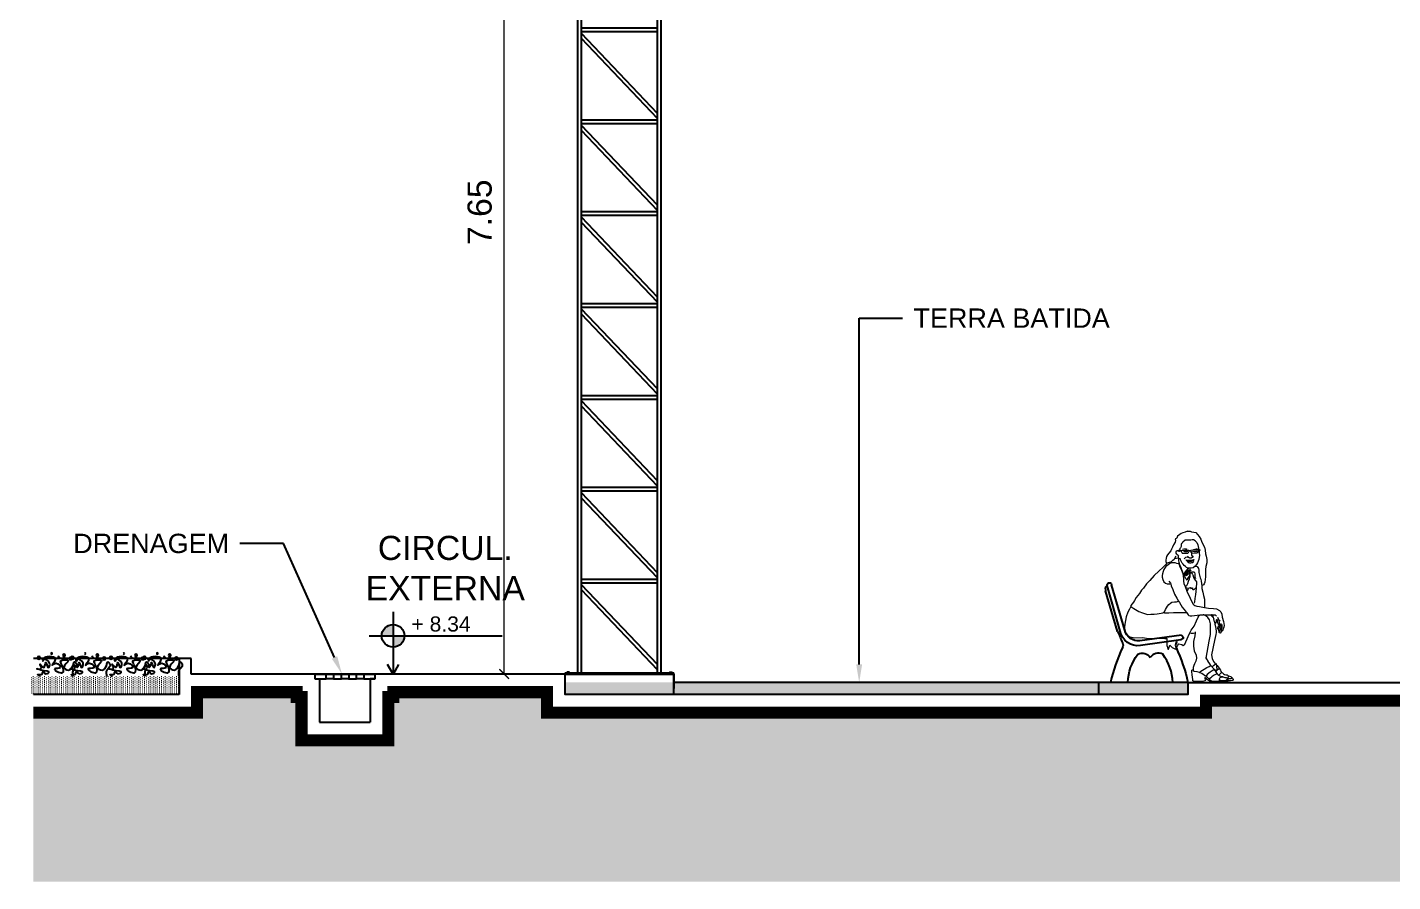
# Model space of a CAD drawing. Header units: metres. Extents: x 2494 to 3558, y 282 to 553.
# Drawn here: x 2927.81 to 2939.13, y 378.93 to 386 of the extents above; entities that cross this region are included whole.
import ezdxf
from ezdxf import colors
from ezdxf.entities.mleader import LeaderData, LeaderLine
from ezdxf.math import Vec2, Vec3

# ---------------------------------------------------------------- set-up
doc = ezdxf.new("R2010")
doc.units = ezdxf.units.M
doc.header["$LTSCALE"] = 7
doc.header["$MEASUREMENT"] = 0
doc.header["$PDMODE"] = 2
for name, color, linetype, lineweight in [('2prancha', 4, 'Continuous', 18), ('HACH', 251, 'Continuous', 5), ('texto', 3, 'Continuous', 25)]:
    doc.layers.add(name, color=color, linetype=linetype, lineweight=lineweight)
for name, color, linetype in [('COTA 1 100', 2, 'Continuous'), ('COTA DE NÍVEL', 7, 'Continuous'), ('PENA 0.15', 7, 'Continuous'), ('PENA 01', 1, 'Continuous'), ('PENA 02', 2, 'Continuous'), ('PENA 03', 3, 'Continuous'), ('PENA 06', 6, 'Continuous'), ('pena01', 1, 'Continuous'), ('TXT ESPECIFICAÇÕES', 7, 'Continuous'), ('VEG_PLANTAS', 94, 'Continuous')]:
    doc.layers.add(name, color=color, linetype=linetype)
doc.styles.add('GRAF', font='GRAF.SHX')
doc.styles.add('Luana', font='arial.ttf')
doc.styles.get("Standard").update_dxf_attribs({"font": 'arial.ttf'})
doc.dimstyles.new('arial100', dxfattribs={"dimtxt": 0.2, "dimasz": 0.08, "dimexe": 0.05, "dimexo": 0.2, "dimgap": 0.1, "dimtad": 1, "dimzin": 4, "dimdsep": 46, "dimtxsty": 'Luana', "dimblk": 'ARCHTICK', "dimcen": 0, "dimclrd": 7, "dimclre": 7, "dimclrt": 256, "dimadec": 0, "dimazin": 0, "dimtfac": 1, "dimtix": 1, "dimtmove": 0, "dimatfit": 3, "dimldrblk": 'CLOSEDBLANK', "dimfxl": 0, "dimlwd": 5, "dimlwe": 5, "dimarcsym": 0})

# ---------------------------------------------------------------- blocks, each defined once
blk = doc.blocks.new('A$C2AE712B8')
for p, q in [((0.26, 0.821), (0.254, 0.817)), ((0.254, 0.817), (0.257, 0.808)), ((0.257, 0.808), (0.254, 0.792)), ((0.267, 0.827), (0.26, 0.821)), ((0.273, 0.842), (0.267, 0.827)), ((0.294, 0.858), (0.273, 0.842)), ((0.304, 0.865), (0.294, 0.858)), ((0.319, 0.87), (0.304, 0.865)), ((0.318, 0.794), (0.311, 0.788)), ((0.337, 0.809), (0.318, 0.794)), ((0.337, 0.876), (0.319, 0.87)), ((0.357, 0.884), (0.337, 0.876)), ((0.35, 0.81), (0.337, 0.809)), ((0.36, 0.809), (0.35, 0.81)), ((0.357, 0.884), (0.378, 0.884)), ((0.372, 0.809), (0.36, 0.809)), ((0.384, 0.81), (0.372, 0.809)), ((0.378, 0.884), (0.391, 0.88)), ((0.394, 0.813), (0.384, 0.81)), ((0.391, 0.88), (0.41, 0.877)), ((0.407, 0.813), (0.394, 0.813)), ((0.419, 0.804), (0.407, 0.813)), ((0.41, 0.877), (0.425, 0.873)), ((0.419, 0.804), (0.433, 0.79)), ((0.425, 0.873), (0.454, 0.839)), ((0.454, 0.839), (0.466, 0.817)), ((0.466, 0.817), (0.472, 0.801)), ((0.472, 0.801), (0.486, 0.772)), ((0.191, 0.687), (0.182, 0.674)), ((0.203, 0.703), (0.191, 0.687)), ((0.219, 0.721), (0.203, 0.703)), ((0.223, 0.735), (0.219, 0.721)), ((0.233, 0.753), (0.223, 0.735)), ((0.24, 0.77), (0.233, 0.753)), ((0.254, 0.792), (0.24, 0.77)), ((0.262, 0.713), (0.266, 0.721)), ((0.263, 0.702), (0.262, 0.713)), ((0.267, 0.695), (0.263, 0.702)), ((0.273, 0.722), (0.266, 0.721)), ((0.272, 0.688), (0.267, 0.695)), ((0.279, 0.683), (0.272, 0.688)), ((0.278, 0.721), (0.273, 0.722)), ((0.283, 0.715), (0.278, 0.721)), ((0.279, 0.682), (0.279, 0.683)), ((0.281, 0.676), (0.279, 0.682)), ((0.285, 0.677), (0.279, 0.682)), ((0.282, 0.728), (0.291, 0.728)), ((0.282, 0.728), (0.283, 0.723)), ((0.283, 0.723), (0.29, 0.723)), ((0.29, 0.716), (0.283, 0.715)), ((0.291, 0.728), (0.29, 0.723)), ((0.29, 0.723), (0.298, 0.722)), ((0.29, 0.723), (0.29, 0.719)), ((0.29, 0.719), (0.29, 0.716)), ((0.293, 0.74), (0.291, 0.728)), ((0.291, 0.728), (0.295, 0.727)), ((0.298, 0.746), (0.293, 0.74)), ((0.295, 0.727), (0.302, 0.725)), ((0.304, 0.757), (0.298, 0.746)), ((0.298, 0.722), (0.303, 0.72)), ((0.302, 0.725), (0.341, 0.728)), ((0.303, 0.72), (0.311, 0.702)), ((0.305, 0.779), (0.304, 0.774)), ((0.304, 0.774), (0.304, 0.757)), ((0.309, 0.783), (0.305, 0.779)), ((0.311, 0.788), (0.309, 0.783)), ((0.311, 0.702), (0.36, 0.701)), ((0.327, 0.736), (0.316, 0.732)), ((0.33, 0.736), (0.327, 0.736)), ((0.335, 0.714), (0.327, 0.716)), ((0.338, 0.736), (0.33, 0.736)), ((0.342, 0.714), (0.335, 0.714)), ((0.348, 0.734), (0.338, 0.736)), ((0.341, 0.728), (0.364, 0.728)), ((0.352, 0.714), (0.342, 0.714)), ((0.355, 0.732), (0.348, 0.734)), ((0.36, 0.717), (0.352, 0.714)), ((0.36, 0.701), (0.366, 0.709)), ((0.364, 0.728), (0.374, 0.725)), ((0.366, 0.709), (0.369, 0.72)), ((0.369, 0.72), (0.382, 0.721)), ((0.374, 0.725), (0.383, 0.726)), ((0.382, 0.721), (0.385, 0.711)), ((0.383, 0.726), (0.388, 0.728)), ((0.392, 0.703), (0.385, 0.711)), ((0.388, 0.728), (0.401, 0.73)), ((0.393, 0.716), (0.389, 0.708)), ((0.389, 0.708), (0.389, 0.706)), ((0.389, 0.706), (0.39, 0.699)), ((0.39, 0.699), (0.391, 0.685)), ((0.391, 0.685), (0.401, 0.676)), ((0.392, 0.703), (0.433, 0.705)), ((0.401, 0.73), (0.437, 0.729)), ((0.402, 0.719), (0.412, 0.717)), ((0.406, 0.733), (0.416, 0.736)), ((0.412, 0.717), (0.42, 0.716)), ((0.416, 0.736), (0.427, 0.737)), ((0.42, 0.716), (0.429, 0.717)), ((0.427, 0.737), (0.434, 0.737)), ((0.429, 0.717), (0.436, 0.72)), ((0.433, 0.79), (0.441, 0.771)), ((0.433, 0.705), (0.443, 0.707)), ((0.434, 0.737), (0.443, 0.736)), ((0.437, 0.729), (0.448, 0.729)), ((0.441, 0.771), (0.448, 0.744)), ((0.443, 0.707), (0.448, 0.724)), ((0.448, 0.744), (0.451, 0.729)), ((0.448, 0.729), (0.451, 0.729)), ((0.448, 0.724), (0.452, 0.725)), ((0.451, 0.729), (0.461, 0.73)), ((0.451, 0.729), (0.452, 0.725)), ((0.457, 0.686), (0.451, 0.651)), ((0.452, 0.725), (0.461, 0.726)), ((0.452, 0.725), (0.453, 0.723)), ((0.453, 0.723), (0.454, 0.7)), ((0.454, 0.7), (0.457, 0.686)), ((0.461, 0.726), (0.461, 0.73)), ((0.461, 0.73), (0.461, 0.73)), ((0.486, 0.772), (0.496, 0.751)), ((0.496, 0.751), (0.502, 0.728)), ((0.502, 0.728), (0.507, 0.697)), ((0.507, 0.697), (0.511, 0.677)), ((0.155, 0.587), (0.118, 0.554)), ((0.161, 0.567), (0.154, 0.55)), ((0.173, 0.605), (0.155, 0.587)), ((0.177, 0.591), (0.161, 0.567)), ((0.186, 0.618), (0.173, 0.605)), ((0.179, 0.661), (0.177, 0.645)), ((0.177, 0.645), (0.177, 0.634)), ((0.177, 0.634), (0.181, 0.626)), ((0.193, 0.604), (0.177, 0.591)), ((0.182, 0.674), (0.179, 0.661)), ((0.181, 0.626), (0.186, 0.618)), ((0.215, 0.627), (0.186, 0.618)), ((0.186, 0.618), (0.186, 0.618)), ((0.21, 0.616), (0.193, 0.604)), ((0.226, 0.622), (0.21, 0.616)), ((0.215, 0.627), (0.222, 0.631)), ((0.222, 0.631), (0.236, 0.644)), ((0.239, 0.622), (0.226, 0.622)), ((0.236, 0.644), (0.245, 0.652)), ((0.254, 0.621), (0.239, 0.622)), ((0.245, 0.652), (0.251, 0.658)), ((0.255, 0.668), (0.25, 0.657)), ((0.251, 0.658), (0.265, 0.66)), ((0.269, 0.617), (0.254, 0.621)), ((0.259, 0.677), (0.255, 0.668)), ((0.265, 0.66), (0.276, 0.664)), ((0.283, 0.613), (0.269, 0.617)), ((0.276, 0.664), (0.278, 0.664)), ((0.278, 0.664), (0.281, 0.668)), ((0.278, 0.664), (0.281, 0.664)), ((0.281, 0.668), (0.281, 0.676)), ((0.281, 0.664), (0.282, 0.654)), ((0.282, 0.654), (0.283, 0.64)), ((0.283, 0.64), (0.284, 0.628)), ((0.289, 0.607), (0.283, 0.613)), ((0.284, 0.628), (0.291, 0.607)), ((0.293, 0.593), (0.289, 0.607)), ((0.291, 0.607), (0.3, 0.584)), ((0.293, 0.593), (0.307, 0.561)), ((0.299, 0.646), (0.295, 0.662)), ((0.303, 0.637), (0.299, 0.646)), ((0.3, 0.584), (0.316, 0.546)), ((0.306, 0.631), (0.303, 0.637)), ((0.312, 0.619), (0.306, 0.631)), ((0.32, 0.61), (0.312, 0.619)), ((0.329, 0.6), (0.32, 0.61)), ((0.334, 0.662), (0.329, 0.655)), ((0.339, 0.591), (0.329, 0.6)), ((0.34, 0.666), (0.334, 0.662)), ((0.349, 0.583), (0.339, 0.591)), ((0.347, 0.669), (0.34, 0.666)), ((0.345, 0.647), (0.354, 0.645)), ((0.348, 0.641), (0.345, 0.647)), ((0.351, 0.638), (0.348, 0.641)), ((0.362, 0.579), (0.349, 0.583)), ((0.354, 0.636), (0.351, 0.638)), ((0.351, 0.56), (0.359, 0.572)), ((0.353, 0.554), (0.364, 0.566)), ((0.354, 0.645), (0.364, 0.645)), ((0.357, 0.634), (0.354, 0.636)), ((0.361, 0.634), (0.357, 0.634)), ((0.364, 0.621), (0.359, 0.624)), ((0.359, 0.572), (0.371, 0.579)), ((0.36, 0.675), (0.362, 0.676)), ((0.36, 0.671), (0.36, 0.675)), ((0.36, 0.667), (0.36, 0.671)), ((0.363, 0.666), (0.36, 0.667)), ((0.364, 0.633), (0.361, 0.634)), ((0.371, 0.579), (0.362, 0.579)), ((0.368, 0.665), (0.363, 0.666)), ((0.364, 0.645), (0.374, 0.645)), ((0.368, 0.633), (0.364, 0.633)), ((0.369, 0.621), (0.364, 0.621)), ((0.364, 0.558), (0.38, 0.569)), ((0.371, 0.664), (0.368, 0.665)), ((0.374, 0.633), (0.368, 0.633)), ((0.375, 0.62), (0.369, 0.621)), ((0.373, 0.663), (0.371, 0.664)), ((0.388, 0.579), (0.371, 0.579)), ((0.377, 0.661), (0.373, 0.663)), ((0.374, 0.645), (0.381, 0.644)), ((0.379, 0.633), (0.374, 0.633)), ((0.382, 0.62), (0.375, 0.62)), ((0.381, 0.66), (0.377, 0.661)), ((0.388, 0.633), (0.379, 0.633)), ((0.384, 0.66), (0.381, 0.66)), ((0.381, 0.644), (0.387, 0.644)), ((0.39, 0.621), (0.382, 0.62)), ((0.388, 0.662), (0.384, 0.66)), ((0.387, 0.644), (0.394, 0.644)), ((0.395, 0.665), (0.388, 0.662)), ((0.396, 0.637), (0.388, 0.633)), ((0.403, 0.582), (0.388, 0.579)), ((0.397, 0.623), (0.39, 0.621)), ((0.394, 0.644), (0.4, 0.646)), ((0.4, 0.667), (0.395, 0.665)), ((0.406, 0.642), (0.396, 0.637)), ((0.403, 0.628), (0.397, 0.623)), ((0.403, 0.672), (0.4, 0.667)), ((0.4, 0.646), (0.408, 0.649)), ((0.401, 0.676), (0.403, 0.672)), ((0.41, 0.632), (0.403, 0.628)), ((0.419, 0.594), (0.403, 0.582)), ((0.41, 0.646), (0.406, 0.642)), ((0.408, 0.649), (0.411, 0.649)), ((0.411, 0.649), (0.41, 0.646)), ((0.43, 0.608), (0.419, 0.594)), ((0.419, 0.594), (0.436, 0.591)), ((0.438, 0.623), (0.43, 0.608)), ((0.436, 0.591), (0.442, 0.583)), ((0.451, 0.651), (0.438, 0.623)), ((0.442, 0.583), (0.447, 0.575)), ((0.447, 0.575), (0.45, 0.561)), ((0.509, 0.593), (0.507, 0.568)), ((0.507, 0.568), (0.507, 0.544)), ((0.517, 0.621), (0.509, 0.593)), ((0.511, 0.677), (0.517, 0.651)), ((0.517, 0.651), (0.517, 0.621)), ((0.045, 0.477), (0.018, 0.448)), ((0.081, 0.517), (0.045, 0.477)), ((0.118, 0.554), (0.081, 0.517)), ((0.148, 0.532), (0.146, 0.517)), ((0.146, 0.517), (0.146, 0.502)), ((0.146, 0.502), (0.152, 0.483)), ((0.154, 0.55), (0.148, 0.532)), ((0.152, 0.483), (0.161, 0.466)), ((0.161, 0.466), (0.173, 0.455)), ((0.173, 0.455), (0.187, 0.449)), ((0.203, 0.471), (0.216, 0.455)), ((0.216, 0.455), (0.218, 0.449)), ((0.307, 0.561), (0.317, 0.535)), ((0.316, 0.546), (0.326, 0.523)), ((0.317, 0.535), (0.321, 0.514)), ((0.321, 0.514), (0.323, 0.49)), ((0.323, 0.49), (0.323, 0.471)), ((0.323, 0.471), (0.327, 0.451)), ((0.326, 0.523), (0.334, 0.505)), ((0.331, 0.531), (0.332, 0.535)), ((0.334, 0.528), (0.331, 0.531)), ((0.332, 0.535), (0.34, 0.547)), ((0.337, 0.528), (0.334, 0.528)), ((0.334, 0.505), (0.338, 0.499)), ((0.337, 0.528), (0.343, 0.538)), ((0.337, 0.521), (0.337, 0.528)), ((0.34, 0.519), (0.337, 0.521)), ((0.338, 0.499), (0.343, 0.491)), ((0.34, 0.547), (0.351, 0.56)), ((0.343, 0.52), (0.34, 0.519)), ((0.343, 0.538), (0.353, 0.554)), ((0.343, 0.52), (0.348, 0.532)), ((0.345, 0.517), (0.343, 0.52)), ((0.343, 0.491), (0.349, 0.482)), ((0.346, 0.515), (0.345, 0.517)), ((0.351, 0.516), (0.346, 0.515)), ((0.348, 0.532), (0.354, 0.546)), ((0.349, 0.482), (0.356, 0.487)), ((0.355, 0.522), (0.351, 0.516)), ((0.354, 0.546), (0.364, 0.558)), ((0.361, 0.531), (0.355, 0.522)), ((0.356, 0.487), (0.364, 0.5)), ((0.363, 0.468), (0.356, 0.448)), ((0.36, 0.532), (0.363, 0.542)), ((0.361, 0.531), (0.36, 0.532)), ((0.362, 0.527), (0.361, 0.531)), ((0.366, 0.527), (0.362, 0.527)), ((0.363, 0.542), (0.371, 0.551)), ((0.369, 0.486), (0.363, 0.468)), ((0.364, 0.5), (0.372, 0.512)), ((0.371, 0.535), (0.366, 0.527)), ((0.37, 0.492), (0.369, 0.486)), ((0.376, 0.507), (0.37, 0.492)), ((0.371, 0.551), (0.38, 0.557)), ((0.374, 0.539), (0.371, 0.535)), ((0.376, 0.535), (0.371, 0.535)), ((0.372, 0.512), (0.376, 0.524)), ((0.382, 0.542), (0.374, 0.539)), ((0.376, 0.535), (0.376, 0.524)), ((0.377, 0.534), (0.376, 0.535)), ((0.376, 0.524), (0.376, 0.507)), ((0.386, 0.537), (0.377, 0.534)), ((0.38, 0.557), (0.387, 0.561)), ((0.39, 0.545), (0.382, 0.542)), ((0.394, 0.534), (0.386, 0.537)), ((0.4, 0.546), (0.39, 0.545)), ((0.399, 0.53), (0.394, 0.534)), ((0.4, 0.522), (0.399, 0.53)), ((0.41, 0.546), (0.4, 0.546)), ((0.4, 0.522), (0.405, 0.504)), ((0.405, 0.504), (0.412, 0.49)), ((0.418, 0.543), (0.41, 0.546)), ((0.412, 0.49), (0.423, 0.477)), ((0.419, 0.53), (0.418, 0.543)), ((0.42, 0.518), (0.419, 0.53)), ((0.42, 0.504), (0.42, 0.518)), ((0.425, 0.49), (0.42, 0.504)), ((0.423, 0.477), (0.43, 0.466)), ((0.43, 0.453), (0.429, 0.418)), ((0.43, 0.466), (0.43, 0.453)), ((0.45, 0.561), (0.451, 0.543)), ((0.451, 0.543), (0.456, 0.519)), ((0.456, 0.519), (0.462, 0.499)), ((0.462, 0.499), (0.467, 0.486)), ((0.467, 0.486), (0.471, 0.471)), ((0.471, 0.471), (0.473, 0.452)), ((0.501, 0.463), (0.495, 0.449)), ((0.503, 0.484), (0.501, 0.463)), ((0.505, 0.507), (0.503, 0.484)), ((0.507, 0.544), (0.505, 0.507)), ((-0.041, 0.368), (-0.068, 0.335)), ((-0.026, 0.395), (-0.041, 0.368)), ((-0.008, 0.413), (-0.026, 0.395)), ((0.018, 0.448), (-0.008, 0.413)), ((0.187, 0.449), (0.201, 0.447)), ((0.201, 0.447), (0.218, 0.449)), ((0.218, 0.449), (0.222, 0.432)), ((0.222, 0.432), (0.234, 0.401)), ((0.234, 0.401), (0.249, 0.362)), ((0.249, 0.362), (0.267, 0.329)), ((0.327, 0.451), (0.337, 0.425)), ((0.337, 0.425), (0.352, 0.387)), ((0.347, 0.431), (0.339, 0.425)), ((0.339, 0.425), (0.342, 0.416)), ((0.342, 0.416), (0.351, 0.414)), ((0.356, 0.448), (0.347, 0.431)), ((0.351, 0.414), (0.365, 0.413)), ((0.352, 0.387), (0.356, 0.393)), ((0.352, 0.387), (0.352, 0.385)), ((0.352, 0.385), (0.37, 0.349)), ((0.356, 0.393), (0.361, 0.4)), ((0.361, 0.4), (0.366, 0.413)), ((0.365, 0.413), (0.366, 0.413)), ((0.366, 0.413), (0.372, 0.414)), ((0.37, 0.349), (0.386, 0.311)), ((0.372, 0.414), (0.383, 0.418)), ((0.383, 0.418), (0.382, 0.409)), ((0.382, 0.409), (0.393, 0.412)), ((0.393, 0.412), (0.399, 0.415)), ((0.399, 0.415), (0.398, 0.403)), ((0.398, 0.403), (0.402, 0.401)), ((0.402, 0.401), (0.409, 0.401)), ((0.409, 0.401), (0.415, 0.405)), ((0.415, 0.405), (0.424, 0.412)), ((0.424, 0.361), (0.418, 0.326)), ((0.424, 0.412), (0.429, 0.418)), ((0.429, 0.411), (0.424, 0.361)), ((0.429, 0.418), (0.429, 0.414)), ((0.429, 0.414), (0.429, 0.411)), ((0.473, 0.452), (0.474, 0.432)), ((0.478, 0.434), (0.474, 0.432)), ((0.474, 0.432), (0.475, 0.409)), ((0.475, 0.409), (0.483, 0.38)), ((0.488, 0.441), (0.478, 0.434)), ((0.483, 0.38), (0.49, 0.351)), ((0.495, 0.449), (0.488, 0.441)), ((0.49, 0.351), (0.496, 0.32)), ((-0.124, 0.237), (-0.138, 0.213)), ((-0.112, 0.26), (-0.124, 0.237)), ((-0.112, 0.269), (-0.113, 0.261)), ((-0.113, 0.261), (-0.112, 0.26)), ((-0.101, 0.283), (-0.112, 0.269)), ((-0.112, 0.26), (-0.088, 0.243)), ((-0.092, 0.295), (-0.101, 0.283)), ((-0.083, 0.311), (-0.092, 0.295)), ((-0.088, 0.243), (-0.046, 0.219)), ((-0.068, 0.335), (-0.083, 0.311)), ((0.162, 0.212), (0.175, 0.236)), ((0.175, 0.236), (0.192, 0.262)), ((0.192, 0.262), (0.201, 0.278)), ((0.201, 0.278), (0.216, 0.289)), ((0.216, 0.289), (0.228, 0.295)), ((0.228, 0.295), (0.248, 0.299)), ((0.248, 0.299), (0.264, 0.299)), ((0.264, 0.299), (0.274, 0.301)), ((0.267, 0.329), (0.283, 0.304)), ((0.274, 0.301), (0.283, 0.304)), ((0.283, 0.304), (0.289, 0.294)), ((0.289, 0.294), (0.313, 0.255)), ((0.313, 0.255), (0.34, 0.222)), ((0.386, 0.311), (0.404, 0.281)), ((0.404, 0.281), (0.409, 0.273)), ((0.409, 0.273), (0.416, 0.268)), ((0.414, 0.3), (0.413, 0.287)), ((0.418, 0.326), (0.414, 0.3)), ((0.416, 0.268), (0.434, 0.264)), ((0.434, 0.264), (0.457, 0.26)), ((0.457, 0.26), (0.496, 0.253)), ((0.496, 0.32), (0.497, 0.293)), ((0.498, 0.269), (0.496, 0.253)), ((0.496, 0.253), (0.53, 0.246)), ((0.497, 0.293), (0.498, 0.269)), ((0.53, 0.246), (0.572, 0.243)), ((0.572, 0.243), (0.598, 0.24)), ((0.598, 0.24), (0.621, 0.228)), ((0.621, 0.228), (0.632, 0.216)), ((-0.164, 0.113), (-0.166, 0.089)), ((-0.158, 0.145), (-0.164, 0.113)), ((-0.151, 0.176), (-0.158, 0.145)), ((-0.138, 0.213), (-0.151, 0.176)), ((-0.046, 0.219), (-0.017, 0.207)), ((-0.017, 0.207), (0.024, 0.195)), ((0.024, 0.195), (0.053, 0.196)), ((0.053, 0.196), (0.079, 0.198)), ((0.079, 0.198), (0.106, 0.2)), ((0.106, 0.2), (0.137, 0.205)), ((0.137, 0.205), (0.152, 0.207)), ((0.152, 0.207), (0.158, 0.21)), ((0.158, 0.21), (0.162, 0.212)), ((0.167, 0.208), (0.158, 0.21)), ((0.167, 0.208), (0.201, 0.208)), ((0.201, 0.208), (0.241, 0.21)), ((0.241, 0.21), (0.29, 0.212)), ((0.29, 0.212), (0.331, 0.21)), ((0.331, 0.21), (0.35, 0.212)), ((0.34, 0.222), (0.35, 0.212)), ((0.35, 0.212), (0.352, 0.209)), ((0.352, 0.209), (0.362, 0.192)), ((0.362, 0.192), (0.368, 0.187)), ((0.368, 0.187), (0.378, 0.184)), ((0.378, 0.184), (0.392, 0.183)), ((0.392, 0.183), (0.415, 0.186)), ((0.412, 0.097), (0.43, 0.141)), ((0.415, 0.186), (0.458, 0.19)), ((0.43, 0.141), (0.445, 0.172)), ((0.445, 0.172), (0.453, 0.186)), ((0.453, 0.186), (0.464, 0.19)), ((0.458, 0.19), (0.468, 0.19)), ((0.464, 0.19), (0.468, 0.19)), ((0.468, 0.19), (0.479, 0.191)), ((0.479, 0.191), (0.486, 0.192)), ((0.492, 0.19), (0.486, 0.192)), ((0.492, 0.19), (0.516, 0.192)), ((0.499, 0.188), (0.492, 0.19)), ((0.512, 0.18), (0.499, 0.188)), ((0.524, 0.169), (0.512, 0.18)), ((0.516, 0.192), (0.531, 0.192)), ((0.54, 0.151), (0.524, 0.169)), ((0.531, 0.192), (0.538, 0.192)), ((0.531, 0.192), (0.551, 0.188)), ((0.538, 0.192), (0.555, 0.192)), ((0.547, 0.118), (0.54, 0.151)), ((0.548, 0.086), (0.547, 0.118)), ((0.551, 0.188), (0.565, 0.175)), ((0.562, 0.19), (0.555, 0.192)), ((0.555, 0.192), (0.573, 0.192)), ((0.562, 0.19), (0.567, 0.186)), ((0.565, 0.175), (0.568, 0.171)), ((0.567, 0.186), (0.568, 0.184)), ((0.568, 0.171), (0.568, 0.184)), ((0.568, 0.171), (0.57, 0.169)), ((0.57, 0.169), (0.575, 0.158)), ((0.573, 0.192), (0.586, 0.19)), ((0.58, 0.132), (0.575, 0.158)), ((0.58, 0.132), (0.584, 0.113)), ((0.589, 0.119), (0.584, 0.113)), ((0.586, 0.19), (0.596, 0.181)), ((0.593, 0.132), (0.589, 0.119)), ((0.594, 0.151), (0.593, 0.142)), ((0.593, 0.142), (0.593, 0.132)), ((0.598, 0.151), (0.594, 0.151)), ((0.608, 0.148), (0.598, 0.151)), ((0.605, 0.171), (0.612, 0.154)), ((0.608, 0.138), (0.608, 0.148)), ((0.609, 0.129), (0.608, 0.138)), ((0.611, 0.118), (0.609, 0.129)), ((0.613, 0.113), (0.611, 0.118)), ((0.612, 0.154), (0.626, 0.142)), ((0.615, 0.105), (0.613, 0.113)), ((0.623, 0.125), (0.621, 0.135)), ((0.625, 0.11), (0.623, 0.125)), ((0.632, 0.216), (0.64, 0.197)), ((0.636, 0.113), (0.635, 0.119)), ((0.636, 0.107), (0.636, 0.113)), ((0.64, 0.197), (0.644, 0.173)), ((0.644, 0.173), (0.654, 0.135)), ((0.654, 0.135), (0.658, 0.119)), ((0.658, 0.119), (0.661, 0.104)), ((-0.166, 0.089), (-0.163, 0.059)), ((-0.163, 0.059), (-0.152, 0.038)), ((-0.152, 0.038), (-0.138, 0.019)), ((-0.138, 0.019), (-0.122, 0.008)), ((-0.122, 0.008), (-0.079, 0.002)), ((-0.079, 0.002), (-0.017, 0.003)), ((-0.017, 0.003), (0.017, -0.003)), ((0.335, -0.052), (0.363, 0.013)), ((0.363, 0.013), (0.376, 0.041)), ((0.376, 0.041), (0.387, 0.063)), ((0.376, 0.041), (0.387, 0.04)), ((0.387, 0.063), (0.412, 0.097)), ((0.387, 0.04), (0.406, 0.04)), ((0.406, 0.04), (0.42, 0.041)), ((0.416, 0.017), (0.407, -0.03)), ((0.42, 0.041), (0.416, 0.017)), ((0.421, 0.051), (0.42, 0.041)), ((0.536, -0.028), (0.547, 0.028)), ((0.547, 0.028), (0.548, 0.086)), ((0.591, 0.029), (0.581, -0.021)), ((0.584, 0.113), (0.589, 0.094)), ((0.589, 0.094), (0.591, 0.076)), ((0.591, 0.076), (0.593, 0.057)), ((0.593, 0.044), (0.591, 0.029)), ((0.593, 0.057), (0.593, 0.044)), ((0.609, 0.084), (0.615, 0.105)), ((0.609, 0.078), (0.609, 0.084)), ((0.609, 0.074), (0.609, 0.078)), ((0.611, 0.071), (0.609, 0.074)), ((0.612, 0.068), (0.611, 0.071)), ((0.615, 0.065), (0.612, 0.068)), ((0.615, 0.065), (0.617, 0.075)), ((0.616, 0.062), (0.615, 0.065)), ((0.616, 0.056), (0.616, 0.062)), ((0.621, 0.052), (0.616, 0.056)), ((0.617, 0.075), (0.622, 0.087)), ((0.619, 0.044), (0.62, 0.048)), ((0.623, 0.042), (0.619, 0.044)), ((0.62, 0.048), (0.621, 0.052)), ((0.621, 0.052), (0.625, 0.061)), ((0.622, 0.087), (0.625, 0.099)), ((0.629, 0.04), (0.623, 0.042)), ((0.625, 0.099), (0.625, 0.11)), ((0.625, 0.061), (0.629, 0.073)), ((0.629, 0.073), (0.633, 0.085)), ((0.632, 0.043), (0.629, 0.04)), ((0.634, 0.05), (0.632, 0.043)), ((0.633, 0.085), (0.636, 0.094)), ((0.638, 0.059), (0.634, 0.05)), ((0.636, 0.094), (0.636, 0.107)), ((0.637, 0.065), (0.64, 0.075)), ((0.638, 0.059), (0.637, 0.065)), ((0.642, 0.056), (0.638, 0.059)), ((0.64, 0.075), (0.644, 0.087)), ((0.647, 0.059), (0.642, 0.056)), ((0.645, 0.105), (0.644, 0.111)), ((0.644, 0.095), (0.645, 0.105)), ((0.644, 0.087), (0.644, 0.095)), ((0.652, 0.074), (0.647, 0.059)), ((0.657, 0.088), (0.652, 0.074)), ((0.661, 0.104), (0.657, 0.088)), ((0.017, -0.003), (0.052, -0.004)), ((0.052, -0.004), (0.098, -0.002)), ((0.098, -0.002), (0.135, -0.002)), ((0.135, -0.002), (0.169, -0.006)), ((0.169, -0.006), (0.188, -0.006)), ((0.188, -0.068), (0.188, -0.006)), ((0.188, -0.068), (0.193, -0.093)), ((0.193, -0.093), (0.199, -0.092)), ((0.199, -0.092), (0.21, -0.059)), ((0.21, -0.059), (0.229, -0.079)), ((0.229, -0.079), (0.252, -0.089)), ((0.252, -0.089), (0.261, -0.094)), ((0.261, -0.094), (0.276, -0.06)), ((0.276, -0.06), (0.284, -0.049)), ((0.284, -0.049), (0.31, -0.054)), ((0.31, -0.054), (0.321, -0.063)), ((0.321, -0.063), (0.335, -0.052)), ((0.407, -0.03), (0.407, -0.069)), ((0.407, -0.069), (0.412, -0.107)), ((0.412, -0.107), (0.429, -0.144)), ((0.512, -0.168), (0.536, -0.028)), ((0.581, -0.021), (0.554, -0.14)), ((0.414, -0.214), (0.408, -0.227)), ((0.426, -0.193), (0.414, -0.214)), ((0.432, -0.168), (0.426, -0.193)), ((0.429, -0.144), (0.432, -0.168)), ((0.516, -0.177), (0.509, -0.162)), ((0.509, -0.162), (0.551, -0.233)), ((0.527, -0.195), (0.516, -0.177)), ((0.533, -0.204), (0.527, -0.195)), ((0.544, -0.218), (0.533, -0.204)), ((0.55, -0.229), (0.544, -0.218)), ((0.554, -0.14), (0.56, -0.17)), ((0.56, -0.17), (0.573, -0.196)), ((0.571, -0.229), (0.583, -0.22)), ((0.573, -0.196), (0.581, -0.207)), ((0.581, -0.207), (0.589, -0.217)), ((0.583, -0.22), (0.589, -0.217)), ((0.589, -0.217), (0.591, -0.216)), ((0.591, -0.216), (0.601, -0.227)), ((0.595, -0.211), (0.599, -0.261)), ((0.393, -0.266), (0.397, -0.265)), ((0.393, -0.27), (0.393, -0.266)), ((0.393, -0.279), (0.393, -0.27)), ((0.396, -0.306), (0.393, -0.279)), ((0.4, -0.345), (0.396, -0.306)), ((0.397, -0.265), (0.404, -0.264)), ((0.408, -0.227), (0.404, -0.244)), ((0.404, -0.244), (0.404, -0.261)), ((0.404, -0.261), (0.404, -0.264)), ((0.404, -0.264), (0.404, -0.269)), ((0.404, -0.269), (0.412, -0.275)), ((0.412, -0.275), (0.435, -0.279)), ((0.435, -0.279), (0.453, -0.284)), ((0.453, -0.284), (0.456, -0.285)), ((0.456, -0.285), (0.468, -0.274)), ((0.456, -0.285), (0.476, -0.293)), ((0.468, -0.274), (0.495, -0.26)), ((0.476, -0.293), (0.506, -0.314)), ((0.495, -0.26), (0.518, -0.246)), ((0.511, -0.333), (0.501, -0.328)), ((0.501, -0.328), (0.502, -0.355)), ((0.506, -0.314), (0.51, -0.317)), ((0.52, -0.303), (0.51, -0.317)), ((0.51, -0.317), (0.526, -0.33)), ((0.523, -0.346), (0.511, -0.333)), ((0.518, -0.246), (0.535, -0.237)), ((0.545, -0.283), (0.52, -0.303)), ((0.526, -0.33), (0.536, -0.341)), ((0.535, -0.237), (0.55, -0.229)), ((0.54, -0.338), (0.536, -0.341)), ((0.549, -0.331), (0.54, -0.338)), ((0.57, -0.268), (0.545, -0.283)), ((0.557, -0.321), (0.549, -0.331)), ((0.55, -0.229), (0.551, -0.228)), ((0.551, -0.228), (0.56, -0.24)), ((0.573, -0.311), (0.557, -0.321)), ((0.56, -0.24), (0.571, -0.229)), ((0.56, -0.24), (0.561, -0.241)), ((0.561, -0.241), (0.579, -0.261)), ((0.577, -0.268), (0.57, -0.268)), ((0.593, -0.301), (0.573, -0.311)), ((0.583, -0.271), (0.577, -0.268)), ((0.579, -0.261), (0.587, -0.271)), ((0.587, -0.271), (0.583, -0.271)), ((0.583, -0.271), (0.583, -0.271)), ((0.583, -0.271), (0.59, -0.278)), ((0.598, -0.269), (0.59, -0.278)), ((0.59, -0.278), (0.591, -0.279)), ((0.601, -0.295), (0.591, -0.279)), ((0.605, -0.299), (0.593, -0.301)), ((0.611, -0.261), (0.598, -0.269)), ((0.601, -0.227), (0.608, -0.238)), ((0.601, -0.295), (0.605, -0.299)), ((0.605, -0.299), (0.609, -0.303)), ((0.608, -0.238), (0.621, -0.253)), ((0.609, -0.303), (0.616, -0.308)), ((0.619, -0.254), (0.611, -0.261)), ((0.616, -0.308), (0.625, -0.299)), ((0.616, -0.308), (0.619, -0.31)), ((0.621, -0.253), (0.619, -0.254)), ((0.619, -0.254), (0.629, -0.268)), ((0.619, -0.31), (0.63, -0.317)), ((0.621, -0.34), (0.628, -0.329)), ((0.625, -0.299), (0.632, -0.293)), ((0.628, -0.329), (0.636, -0.325)), ((0.629, -0.268), (0.633, -0.279)), ((0.63, -0.317), (0.647, -0.32)), ((0.632, -0.293), (0.637, -0.286)), ((0.633, -0.279), (0.637, -0.286)), ((0.636, -0.325), (0.643, -0.323)), ((0.637, -0.286), (0.638, -0.285)), ((0.638, -0.285), (0.646, -0.29)), ((0.643, -0.323), (0.653, -0.323)), ((0.646, -0.29), (0.654, -0.298)), ((0.647, -0.32), (0.653, -0.323)), ((0.653, -0.323), (0.657, -0.324)), ((0.654, -0.298), (0.662, -0.302)), ((0.657, -0.324), (0.665, -0.327)), ((0.662, -0.302), (0.673, -0.305)), ((0.665, -0.327), (0.678, -0.327)), ((0.673, -0.305), (0.684, -0.306)), ((0.678, -0.327), (0.685, -0.331)), ((0.687, -0.339), (0.681, -0.348)), ((0.684, -0.306), (0.689, -0.308)), ((0.685, -0.331), (0.688, -0.338)), ((0.688, -0.338), (0.687, -0.339)), ((0.689, -0.339), (0.687, -0.339)), ((0.692, -0.331), (0.688, -0.338)), ((0.688, -0.338), (0.688, -0.338)), ((0.689, -0.308), (0.691, -0.312)), ((0.691, -0.312), (0.705, -0.318)), ((0.691, -0.312), (0.693, -0.317)), ((0.693, -0.324), (0.692, -0.331)), ((0.693, -0.317), (0.693, -0.324)), ((0.705, -0.318), (0.713, -0.32)), ((0.714, -0.338), (0.707, -0.339)), ((0.713, -0.32), (0.719, -0.322)), ((0.72, -0.337), (0.714, -0.338)), ((0.719, -0.322), (0.72, -0.326)), ((0.72, -0.326), (0.721, -0.33)), ((0.721, -0.332), (0.72, -0.337)), ((0.721, -0.33), (0.727, -0.331)), ((0.721, -0.33), (0.721, -0.332)), ((0.727, -0.331), (0.733, -0.336)), ((0.733, -0.336), (0.735, -0.344)), ((0.4, -0.354), (0.4, -0.345)), ((0.406, -0.357), (0.4, -0.354)), ((0.417, -0.36), (0.406, -0.357)), ((0.451, -0.362), (0.417, -0.36)), ((0.477, -0.36), (0.451, -0.362)), ((0.502, -0.355), (0.477, -0.36)), ((0.54, -0.358), (0.523, -0.346)), ((0.536, -0.341), (0.542, -0.348)), ((0.564, -0.364), (0.54, -0.358)), ((0.542, -0.348), (0.554, -0.355)), ((0.554, -0.355), (0.582, -0.359)), ((0.605, -0.367), (0.564, -0.364)), ((0.582, -0.359), (0.622, -0.357)), ((0.684, -0.362), (0.605, -0.367)), ((0.621, -0.352), (0.621, -0.34)), ((0.634, -0.352), (0.621, -0.352)), ((0.622, -0.357), (0.621, -0.352)), ((0.621, -0.352), (0.621, -0.352)), ((0.622, -0.357), (0.624, -0.357)), ((0.624, -0.357), (0.659, -0.357)), ((0.634, -0.352), (0.675, -0.352)), ((0.659, -0.357), (0.678, -0.355)), ((0.681, -0.348), (0.675, -0.352)), ((0.678, -0.355), (0.683, -0.348)), ((0.683, -0.348), (0.689, -0.346)), ((0.692, -0.359), (0.684, -0.362)), ((0.707, -0.339), (0.689, -0.339)), ((0.698, -0.352), (0.689, -0.346)), ((0.695, -0.355), (0.692, -0.359)), ((0.698, -0.352), (0.695, -0.355)), ((0.703, -0.355), (0.695, -0.355)), ((0.712, -0.354), (0.703, -0.355)), ((0.723, -0.352), (0.712, -0.354)), ((0.73, -0.352), (0.723, -0.352)), ((0.735, -0.35), (0.73, -0.352)), ((0.735, -0.344), (0.735, -0.35))]:
    blk.add_line(p, q)
blk = doc.blocks.new('cacho6')
for centre, radius in [((-0.416, 0.242), 0.0184), ((-0.325, 0.284), 0.0156), ((-0.255, 0.26), 0.0104), ((-0.159, 0.31), 0.0082), ((-0.042, 0.222), 0.0116), ((0.015, 0.253), 0.0183), ((0.128, 0.284), 0.0156), ((0.198, 0.26), 0.0104), ((0.294, 0.31), 0.0082), ((0.411, 0.222), 0.0116), ((0.468, 0.253), 0.0183)]:
    blk.add_circle(centre, radius)
blk.add_arc((0.037, 0.242), 0.0184, 202.9972, 106.9767)
for points, knots in [([(0, 0), (0.017, 0.013), (0.049, 0.039), (-0.035, 0.009), (-0.042, 0.095), (-0.062, 0.018), (-0.176, 0.073), (-0.041, 0.071), (0.078, 0.117), (-0.049, 0.078), (0.027, 0.214), (-0.067, 0.068), (-0.076, 0.255), (-0.104, 0.071), (-0.161, 0.215), (0.042, 0.257), (-0.297, 0.304), (-0.126, 0.113), (-0.228, 0.21), (-0.321, 0.094), (-0.129, 0.122), (-0.35, -0.005), (-0.31, 0.142), (-0.253, 0.23), (-0.453, 0.23), (-0.272, 0.128), (-0.406, 0.065), (-0.448, 0.13), (-0.463, 0.218), (-0.522, 0.133), (-0.428, 0.091), (-0.444, 0.031), (-0.453, 0)], [0.011965, 0.011965, 0.011965, 0.011965, 0.082609, 0.169559, 0.243044, 0.299408, 0.400394, 0.594709, 0.690458, 0.785628, 0.89158, 1.001823, 1.123848, 1.25156, 1.356811, 1.528141, 1.7837, 1.951889, 2.05249, 2.190104, 2.318207, 2.51551, 2.701394, 2.792269, 2.948062, 3.123129, 3.249217, 3.402204, 3.477691, 3.56163, 3.701911, 3.843182, 3.843182, 3.843182, 3.843182]), ([(0.453, 0), (0.47, 0.013), (0.502, 0.039), (0.418, 0.009), (0.411, 0.095), (0.391, 0.018), (0.277, 0.073), (0.413, 0.071), (0.532, 0.117), (0.404, 0.078), (0.48, 0.214), (0.386, 0.068), (0.377, 0.255), (0.349, 0.071), (0.292, 0.215), (0.495, 0.257), (0.156, 0.304), (0.328, 0.113), (0.225, 0.21), (0.132, 0.094), (0.324, 0.122), (0.103, -0.005), (0.143, 0.142), (0.2, 0.23), (0, 0.23), (0.181, 0.128), (0.048, 0.065), (0.005, 0.13), (-0.01, 0.218), (-0.05, 0.16), (-0.042, 0.136), (-0.037, 0.128)], [0.011965, 0.011965, 0.011965, 0.011965, 0.082609, 0.169559, 0.243044, 0.299408, 0.400394, 0.594709, 0.690458, 0.785628, 0.89158, 1.001823, 1.123848, 1.25156, 1.356811, 1.528141, 1.7837, 1.951889, 2.05249, 2.190104, 2.318207, 2.51551, 2.701394, 2.792269, 2.948062, 3.123129, 3.249217, 3.402204, 3.477691, 3.56163, 3.606746, 3.606746, 3.606746, 3.606746]), ([(-0.001, 0.089), (0.001, 0.088), (0.014, 0.07), (0.012, 0.047), (0.007, 0.026)], [3.6908032, 3.6908032, 3.6908032, 3.6908032, 3.701911, 3.8032539, 3.8032539, 3.8032539, 3.8032539])]:
    blk.add_open_spline(points, degree=3, knots=knots)
blk = doc.blocks.new('_ArchTick')
at = {"color": 0, "linetype": 'ByBlock', "const_width": 0.15}
blk.add_lwpolyline([(-0.5, -0.5), (0.5, 0.5)], dxfattribs=at)
blk = doc.blocks.new('*D310')
at = {"layer": 'COTA 1 100', "color": 7, "lineweight": 5}
for p, q in [((2931.965, 388.297), (2931.715, 388.297)), ((2931.765, 380.647), (2931.765, 388.297)), ((2931.965, 380.647), (2931.715, 380.647))]:
    blk.add_line(p, q, dxfattribs=at)
at = {"layer": 'Defpoints', "color": 0}
for p in [(2931.765, 388.297), (2932.721, 388.297), (2932.271, 380.647)]:
    blk.add_point(p, dxfattribs=at)
at = {"layer": 'COTA 1 100', "color": 7, "lineweight": 5, "xscale": 0.08, "yscale": 0.08, "zscale": 0.08}
for p, rotation in [((2931.765, 388.297), 90), ((2931.765, 380.647), 270)]:
    blk.add_blockref('_ArchTick', p, dxfattribs=dict(at, rotation=rotation))
at = {"layer": 'COTA 1 100', "insert": (2931.563, 384.472), "char_height": 0.2, "attachment_point": 5, "rotation": 90, "style": 'Luana'}
blk.add_mtext('7.65', dxfattribs=at)
blk = doc.blocks.new('_ClosedBlank')
at = {"layer": '2prancha', "color": 0, "lineweight": -2}
for p, q in [((-1, 0.17), (0, 0)), ((-1, 0.17), (-1, -0.17)), ((0, 0), (-1, -0.17))]:
    blk.add_line(p, q, dxfattribs=at)
blk = doc.blocks.new('NIV02')
h = blk.add_hatch(color=256)
h.paths.add_polyline_path([(-43.09, -49.03, 0.414214), (-44.59, -50.53), (-43.09, -50.53)])
h.paths.add_polyline_path([(-43.09, -52.04, 0.414214), (-41.58, -50.53), (-43.09, -50.53)])
for p, q in [((-43.09, -47.38), (-43.09, -55.58)), ((-46.27, -50.53), (-28.68, -50.53))]:
    blk.add_line(p, q)
blk.add_lwpolyline([(-42.36, -54.32), (-43.09, -55.58), (-43.82, -54.32)])
blk.add_circle((-43.09, -50.53), 1.5)
at = {"style": 'GRAF'}
blk.add_attdef('ELEV', (-40.66, -49.96), '', height=1.26, dxfattribs=at)

msp = doc.modelspace()

# ---------------------------------------------------------------- hatches: boundary and pattern name
at = {"layer": 'HACH'}
h = msp.add_hatch(dxfattribs=at)
h.set_pattern_fill('DOTS,_O', color=43, scale=0.25, angle=90)
h.set_pattern_definition([(90, (2927.847128, 380.476939), (-0.015625, 0.0078125), [0, -0.015625])])
h.paths.add_polyline_path([(2929.071, 380.627), (2927.847, 380.627), (2927.847, 380.477), (2929.071, 380.477)])
h = msp.add_hatch(dxfattribs=at)
h.set_pattern_fill('DOTS,_O', color=43, scale=0.25, angle=90)
h.set_pattern_definition([(90, (2932.271173, 380.476939), (-0.015625, 0.0078125), [0, -0.015625])])
h.paths.add_polyline_path([(2933.171, 380.577), (2932.271, 380.577), (2932.271, 380.477), (2933.171, 380.477)])
h.paths.add_polyline_path([(2936.69, 380.577), (2933.171, 380.577), (2933.171, 380.527), (2933.171, 380.477), (2936.69, 380.477)])
h.paths.add_polyline_path([(2937.431, 380.577), (2936.69, 380.577), (2936.69, 380.477), (2937.431, 380.477)])
at = {"layer": 'PENA 01', "ltscale": 1.5}
h = msp.add_hatch(dxfattribs=at)
h.set_pattern_fill('EARTH', color=256, scale=0.75, angle=45, style=0, double=1)
h.set_pattern_definition([(45, (2927.86384, 378.92694), (3e-17, 0.265165), [0.1875, -0.1875]), (45, (2927.81412, 378.97666), (3e-17, 0.265165), [0.1875, -0.1875]), (45, (2927.7644, 379.02638), (3e-17, 0.265165), [0.1875, -0.1875]), (135, (2927.7644, 379.05952), (-0.265165, 6e-17), [0.1875, -0.1875]), (135, (2927.81412, 379.10924), (-0.265165, 6e-17), [0.1875, -0.1875]), (135, (2927.86384, 379.15896), (-0.265165, 6e-17), [0.1875, -0.1875])])
h.paths.add_polyline_path([(2968.473, 380.327), (2957.471, 380.327), (2957.471, 380.427), (2937.581, 380.427), (2937.581, 380.327), (2932.121, 380.327), (2932.121, 380.497), (2930.846, 380.497), (2930.846, 380.457), (2930.806, 380.457), (2930.806, 380.097), (2930.086, 380.097), (2930.086, 380.457), (2930.046, 380.457), (2930.046, 380.497), (2929.395, 380.497), (2929.221, 380.497), (2929.221, 380.327), (2927.864, 380.327), (2927.864, 378.927), (2968.473, 378.927)])

# ---------------------------------------------------------------- linework, layer by layer
at = {"layer": 'PENA 0.15'}
for p, q in [((2936.762, 381.379), (2936.745, 381.363)), ((2936.745, 381.363), (2936.749, 381.335)), ((2937.431, 380.577), (2936.69, 380.577)), ((2936.69, 380.577), (2936.69, 380.477))]:
    msp.add_line(p, q, dxfattribs=at)
for points in [[(2937.378, 380.97), (2937.384, 380.963), (2937.391, 380.952), (2937.391, 380.94), (2937.373, 380.929), (2937.037, 380.883, -0.396157), (2936.87, 381.002), (2936.762, 381.379, -1.056102), (2936.799, 381.387)], [(2937.378, 380.97), (2937.032, 380.923, -0.400248), (2936.909, 381.011), (2936.799, 381.387)], [(2936.847, 381, -0.0042), (2936.889, 380.906, -0.221171), (2936.889, 380.866, 0.054223), (2936.79, 380.577)], [(2937.34, 380.924, -0.045345), (2937.333, 380.906, 0.221171), (2937.333, 380.866, -0.054223), (2937.431, 380.577)], [(2936.933, 380.578, -0.155152), (2937.016, 380.811, -0.4018), (2937.119, 380.783, 2.634986)], [(2937.305, 380.578, 0.155152), (2937.222, 380.811, 0.4018), (2937.119, 380.783, -2.634986)]]:
    msp.add_lwpolyline(points, format="xyb", dxfattribs=at)
msp.add_lwpolyline([(2936.847, 381), (2936.749, 381.335)], dxfattribs=at)
at = {"layer": 'PENA 01'}
for p, q in [((2929.071, 380.777), (2927.864, 380.777)), ((2937.431, 380.577), (2933.171, 380.577))]:
    msp.add_line(p, q, dxfattribs=at)
at = {"layer": 'PENA 02'}
for p, q in [((2932.376, 380.657), (2932.376, 388.297)), ((2932.406, 380.657), (2932.406, 388.297)), ((2933.036, 380.657), (2933.036, 388.297)), ((2933.066, 380.657), (2933.066, 388.297)), ((2932.406, 385.999), (2933.036, 385.999)), ((2932.406, 385.969), (2933.036, 385.969)), ((2933.036, 385.291), (2932.406, 385.953)), ((2933.036, 385.248), (2932.406, 385.91)), ((2932.406, 385.238), (2933.036, 385.238)), ((2932.406, 385.208), (2933.036, 385.208)), ((2933.036, 384.53), (2932.406, 385.192)), ((2933.036, 384.487), (2932.406, 385.149)), ((2932.406, 384.477), (2933.036, 384.477)), ((2932.406, 384.447), (2933.036, 384.447)), ((2933.036, 383.769), (2932.406, 384.431)), ((2933.036, 383.726), (2932.406, 384.388)), ((2932.406, 383.716), (2933.036, 383.716)), ((2932.406, 383.686), (2933.036, 383.686)), ((2933.036, 383.008), (2932.406, 383.67)), ((2933.036, 382.965), (2932.406, 383.627)), ((2932.406, 382.955), (2933.036, 382.955)), ((2932.406, 382.925), (2933.036, 382.925)), ((2933.036, 382.247), (2932.406, 382.909)), ((2933.036, 382.204), (2932.406, 382.866)), ((2932.406, 382.194), (2933.036, 382.194)), ((2932.406, 382.164), (2933.036, 382.164)), ((2933.036, 381.486), (2932.406, 382.148)), ((2933.036, 381.443), (2932.406, 382.105)), ((2932.406, 381.433), (2933.036, 381.433)), ((2932.406, 381.403), (2933.036, 381.403)), ((2933.036, 380.725), (2932.406, 381.387)), ((2933.036, 380.682), (2932.406, 381.344)), ((2932.271, 380.647), (2932.271, 380.657)), ((2932.271, 380.647), (2933.171, 380.647)), ((2932.292, 380.662), (2932.292, 380.657)), ((2932.3, 380.662), (2932.3, 380.657)), ((2933.142, 380.662), (2933.142, 380.657)), ((2933.15, 380.662), (2933.15, 380.657)), ((2933.171, 380.647), (2933.171, 380.657)), ((2933.171, 380.647), (2933.171, 380.657)), ((2933.171, 380.477), (2933.171, 380.647)), ((2933.171, 380.647), (2933.171, 380.527))]:
    msp.add_line(p, q, dxfattribs=at)
for points in [[(2932.271, 380.657), (2933.171, 380.657)], [(2932.271, 380.647), (2932.271, 380.647), (2933.171, 380.647)]]:
    msp.add_lwpolyline(points, dxfattribs=at)
for points in [[(2932.287, 380.657), (2932.305, 380.657), (2932.305, 380.662), (2932.287, 380.662)], [(2933.155, 380.657), (2933.137, 380.657), (2933.137, 380.662), (2933.155, 380.662)]]:
    msp.add_lwpolyline(points, close=True, dxfattribs=at)
at = {"layer": 'PENA 02', "ltscale": 1.5, "const_width": 0.1}
for points in [[(2927.864, 380.327), (2929.221, 380.327), (2929.221, 380.497), (2929.395, 380.497)], [(2929.395, 380.497), (2930.046, 380.497), (2930.046, 380.457), (2930.086, 380.457), (2930.086, 380.097), (2930.806, 380.097), (2930.806, 380.457), (2930.846, 380.457), (2930.846, 380.497), (2932.121, 380.497), (2932.121, 380.327), (2937.581, 380.327), (2937.581, 380.427), (2957.471, 380.427), (2957.471, 380.327), (2968.473, 380.327)]]:
    msp.add_lwpolyline(points, dxfattribs=at)
at = {"layer": 'PENA 03'}
for p, q in [((2930.196, 380.647), (2930.291, 380.647)), ((2930.196, 380.607), (2930.291, 380.607)), ((2930.291, 380.607), (2930.291, 380.647)), ((2930.351, 380.647), (2930.416, 380.647)), ((2930.351, 380.647), (2930.351, 380.607)), ((2930.351, 380.607), (2930.416, 380.607)), ((2930.418, 380.607), (2930.418, 380.647)), ((2930.476, 380.647), (2930.541, 380.647)), ((2930.476, 380.607), (2930.541, 380.607)), ((2930.478, 380.647), (2930.478, 380.607)), ((2930.542, 380.607), (2930.542, 380.647)), ((2930.601, 380.647), (2930.696, 380.647)), ((2930.601, 380.607), (2930.696, 380.607)), ((2930.602, 380.647), (2930.602, 380.607))]:
    msp.add_line(p, q, dxfattribs=at)
at = {"layer": 'PENA 06'}
for p, q in [((2929.171, 380.777), (2929.071, 380.777)), ((2929.071, 380.777), (2929.071, 380.477)), ((2929.171, 380.647), (2929.171, 380.777)), ((2932.271, 380.647), (2929.171, 380.647)), ((2930.696, 380.607), (2930.696, 380.647)), ((2932.271, 380.477), (2932.271, 380.647)), ((2932.271, 380.477), (2932.271, 380.647)), ((2937.431, 380.577), (2937.431, 380.477)), ((2929.071, 380.477), (2927.864, 380.477))]:
    msp.add_line(p, q, dxfattribs=at)
at = {"layer": 'PENA 06', "ltscale": 1.5}
for points in [[(2930.196, 380.647), (2930.196, 380.607)], [(2930.196, 380.607), (2930.236, 380.607), (2930.236, 380.247)], [(2930.696, 380.607), (2930.656, 380.607), (2930.656, 380.247)], [(2930.236, 380.247), (2930.656, 380.247)]]:
    msp.add_lwpolyline(points, dxfattribs=at)
at = {"layer": 'PENA 06'}
for points in [[(2937.431, 380.577), (2937.431, 380.477), (2932.271, 380.477), (2932.271, 380.647)], [(2937.431, 380.577), (2957.621, 380.577)]]:
    msp.add_lwpolyline(points, dxfattribs=at)
at = {"layer": 'pena01', "ltscale": 1.5}
for p, q in [((2930.291, 380.647), (2930.351, 380.647)), ((2930.351, 380.607), (2930.291, 380.607)), ((2930.418, 380.647), (2930.478, 380.647)), ((2930.478, 380.607), (2930.418, 380.607)), ((2930.542, 380.647), (2930.602, 380.647)), ((2930.602, 380.607), (2930.542, 380.607))]:
    msp.add_line(p, q, dxfattribs=at)

# ---------------------------------------------------------------- block references
at = {"layer": 'COTA DE NÍVEL', "ltscale": 0.05}
ref = msp.add_blockref('NIV02', (2933.545, 384.13), dxfattribs=dict(at, xscale=0.06266711229946524, yscale=0.06266711229946524, zscale=0.06266711229946524))
ref.add_attrib('ELEV', '+ 8.34', (2930.997, 380.999), dxfattribs={"layer": '0', "height": 0.125, "style": 'Luana'})
at = {"layer": 'HACH'}
msp.add_blockref('A$C2AE712B8', (2937.071, 380.946), dxfattribs=at)
at = {"layer": 'VEG_PLANTAS', "xscale": -0.6126651034332706, "yscale": 0.6126651034332706, "zscale": 0.6126651034332706}
for p in [(2928.196, 380.627), (2928.794, 380.627)]:
    msp.add_blockref('cacho6', p, dxfattribs=at)

# ---------------------------------------------------------------- texts
at = {"layer": 'texto', "color": 2, "ltscale": 0.05, "insert": (2931.277, 381.525), "char_height": 0.2, "width": 5.00432, "attachment_point": 5, "style": 'Luana'}
msp.add_mtext('CIRCUL.\\PEXTERNA', dxfattribs=at)

# ---------------------------------------------------------------- dimensions: what is measured, and where the dimension line sits
at = {"layer": 'COTA 1 100'}
dim = msp.add_linear_dim(base=(2931.765, 388.297), p1=(2932.271, 380.647), p2=(2932.721, 388.297), angle=90, dimstyle='arial100', override={"dimfxl": 0.2}, dxfattribs=at)
dim.commit()
dim.dimension.update_dxf_attribs({"geometry": '*D310', "text_midpoint": (2931.563, 384.472)})

# ---------------------------------------------------------------- leaders
at = {"layer": 'TXT ESPECIFICAÇÕES', "ltscale": 0.05}
ml = msp.add_multileader_mtext('Standard', dxfattribs=at)
ml.set_content('TERRA BATIDA', color=256)
ml.set_leader_properties()
ml.build(insert=Vec2(0, 0))
ml.multileader.update_dxf_attribs({"dogleg_length": 0.36, "arrow_head_size": 0.15})
ctx = ml.context
ctx.base_point, ctx.char_height, ctx.arrow_head_size, ctx.landing_gap_size, ctx.plane_origin = Vec3(2935.067, 383.594), 0.16, 0.15, 0.09, Vec3(2940.25, 380.993)
notes = []
notes.append((ctx, [(1, (1, 1, 0), (2934.707, 383.594), (1, 0), 0.36, [(0, [(2934.707, 380.577)], 0, [])])]))
ctx.mtext.insert, ctx.mtext.flow_direction = Vec3(2935.157, 383.675), 5
ml = msp.add_multileader_mtext('Standard', dxfattribs=at)
ml.set_content('DRENAGEM', color=256)
ml.set_leader_properties()
ml.build(insert=Vec2(0, 0))
ml.multileader.update_dxf_attribs({"dogleg_length": 0.36, "arrow_head_size": 0.15})
ctx = ml.context
ctx.base_point, ctx.char_height, ctx.arrow_head_size, ctx.landing_gap_size, ctx.plane_origin = Vec3(2928.139, 381.728), 0.16, 0.15, 0.09, Vec3(2924.393, 379.126)
ctx.text_align_type = 2
notes.append((ctx, [(1, (1, 1, 0), (2929.936, 381.728), (-1, 0), 0.36, [(0, [(2930.421, 380.647)], 0, [])])]))
ctx.mtext.insert, ctx.mtext.alignment, ctx.mtext.flow_direction = Vec3(2929.486, 381.809), 3, 5
for ctx, leaders in notes:
    for number, flags, end, landing, length, lines in leaders:
        leader = LeaderData()
        leader.index, (leader.has_last_leader_line, leader.has_dogleg_vector, leader.attachment_direction) = number, flags
        leader.last_leader_point, leader.dogleg_vector, leader.dogleg_length = Vec3(end), Vec3(landing), length
        for number, points, colour, breaks in lines:
            line = LeaderLine()
            line.index, line.vertices, line.color, line.breaks = number, Vec3.list(points), colors.encode_raw_color(colour), breaks
            leader.lines.append(line)
        ctx.leaders.append(leader)

doc.saveas('drawing.dxf')
